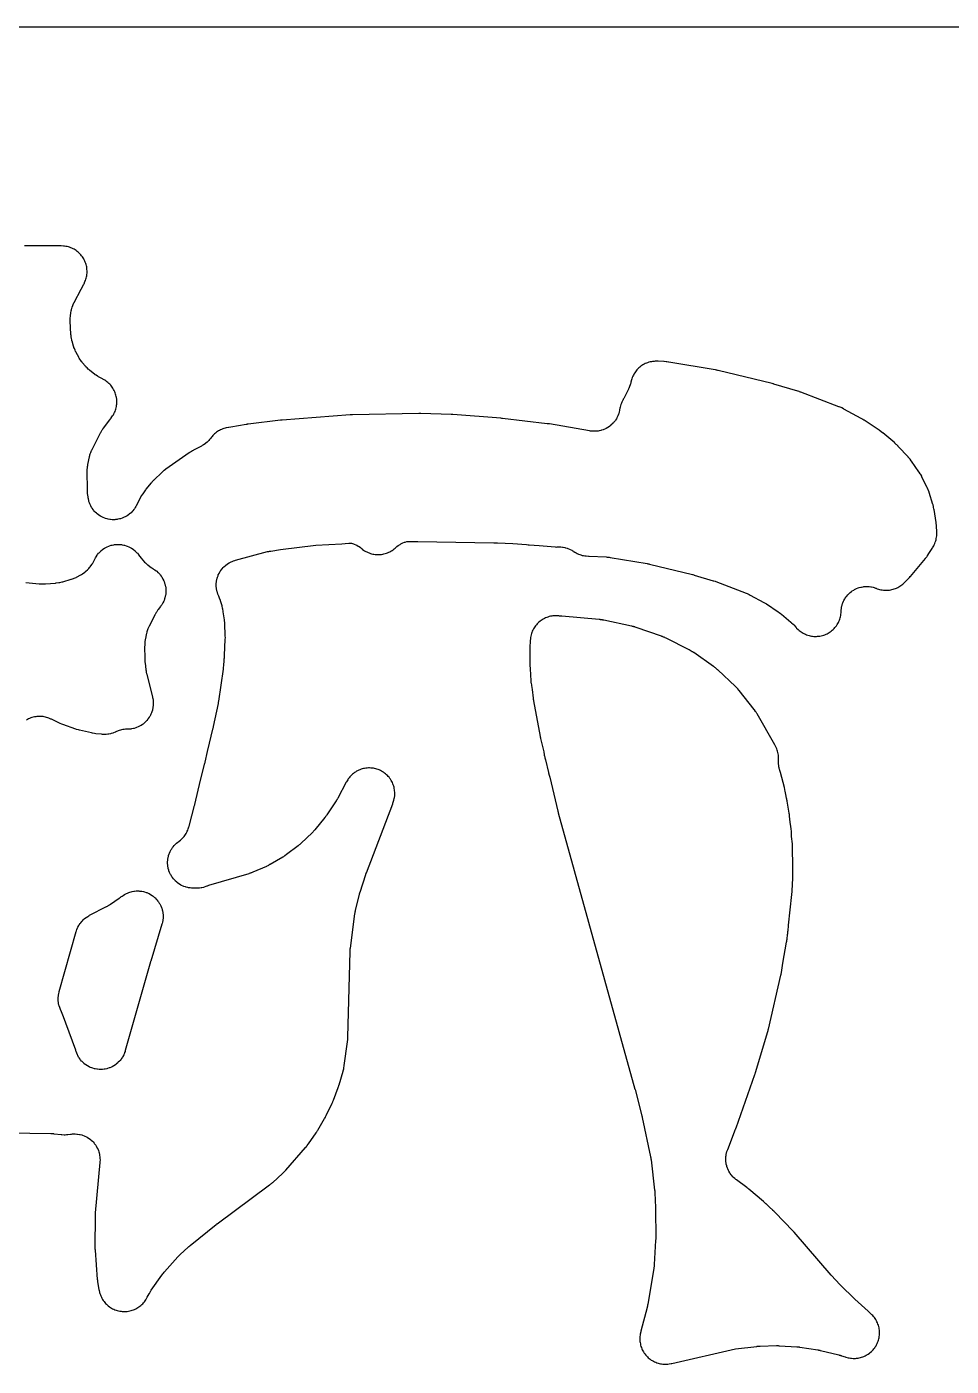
# Model space of a CAD drawing. Header units: millimetres. Extents: x 0 to 300, y 0 to 300.
# Drawn here: x 102.4 to 228.9, y 116.8 to 300.1 of the extents above; entities that cross this region are included whole.
import ezdxf

# ---------------------------------------------------------------- set-up
doc = ezdxf.new("R2010")
doc.units = ezdxf.units.MM
doc.layers.add('CUT', color=7, linetype='CONTINUOUS')

msp = doc.modelspace()

# ---------------------------------------------------------------- linework, layer by layer
at = {"layer": 'CUT'}
for points in [[(1.4893, 300.15), (298.5107, 300.15), (298.7066, 300.1404), (298.8618, 300.1174), (299.0139, 300.0793), (299.1616, 300.0264), (299.3033, 299.9594), (299.4378, 299.8787), (299.5638, 299.7853), (299.68, 299.68), (299.7853, 299.5638), (299.8787, 299.4378), (299.9594, 299.3033), (300.0264, 299.1616), (300.0793, 299.0139), (300.1174, 298.8618), (300.1404, 298.7066), (300.15, 298.5107), (300.15, 1.4893)], [(99.9129, 148.7285), (105.6873, 148.6403), (105.7246, 148.6394), (105.787, 148.6375), (105.8421, 148.6351), (105.8711, 148.6336), (105.894, 148.6322), (105.9293, 148.63), (105.9665, 148.6274), (106.0287, 148.6224), (106.0837, 148.6175), (106.1125, 148.6145), (106.1354, 148.6121), (107.091, 148.5051), (107.17, 148.4983), (107.4838, 148.4788), (107.6424, 148.4769), (107.83, 148.4839), (107.988, 148.4977), (108.3638, 148.5493), (108.477, 148.5621), (108.6475, 148.5773), (108.8854, 148.5867), (108.9923, 148.5856), (109.2278, 148.5715), (109.3351, 148.5598), (109.5681, 148.5228), (109.6737, 148.5006), (109.9019, 148.4408), (110.0048, 148.4083), (110.2261, 148.3264), (110.3254, 148.284), (110.5375, 148.1808), (110.6321, 148.1288), (110.8331, 148.0053), (110.9221, 147.9443), (111.11, 147.8016), (111.1926, 147.7321), (111.3656, 147.5716), (111.441, 147.4944), (111.5973, 147.3177), (111.6648, 147.2335), (111.803, 147.0423), (111.8619, 146.9518), (111.9807, 146.748), (112.0304, 146.6522), (112.1286, 146.4377), (112.1686, 146.3374), (112.2453, 146.1143), (112.2753, 146.0106), (112.3297, 145.7811), (112.35, 145.6715), (112.383, 145.42), (112.3941, 145.2766), (112.3998, 145.0052), (112.393, 144.8132), (112.3843, 144.6777), (111.7459, 137.7738), (111.7431, 137.739), (111.731, 137.5681), (111.7276, 137.4983), (111.7231, 137.3271), (111.7225, 137.2922), (111.7021, 133.1241), (111.7023, 133.0914), (111.7048, 132.9312), (111.7072, 132.8659), (111.7162, 132.706), (111.7183, 132.6734), (112.0271, 128.6601), (112.0308, 128.6185), (112.0518, 128.4148), (112.0626, 128.332), (112.0942, 128.1297), (112.1012, 128.0885), (112.2537, 127.2559), (112.2699, 127.1785), (112.3414, 126.8738), (112.3851, 126.7219), (112.4455, 126.5451), (112.5039, 126.3983), (112.5815, 126.2283), (112.6541, 126.088), (112.7481, 125.9264), (112.8341, 125.794), (112.9436, 125.6424), (113.0423, 125.5191), (113.1661, 125.3791), (113.2765, 125.2661), (113.4136, 125.139), (113.5345, 125.0375), (113.6834, 124.9245), (113.8138, 124.8354), (113.9732, 124.7376), (114.1117, 124.6618), (114.2799, 124.5803), (114.4252, 124.5184), (114.6007, 124.4539), (114.7514, 124.4067), (114.9323, 124.3597), (115.087, 124.3276), (115.2716, 124.2987), (115.4287, 124.282), (115.6153, 124.2715), (115.7733, 124.2704), (115.96, 124.2783), (116.1173, 124.2927), (116.3024, 124.319), (116.4575, 124.3489), (116.639, 124.3933), (116.7904, 124.4383), (116.9667, 124.5004), (117.1129, 124.5601), (117.2823, 124.6393), (117.4219, 124.7131), (117.5826, 124.8086), (117.7142, 124.8958), (117.8648, 125.0067), (117.9872, 125.1065), (118.126, 125.2316), (118.238, 125.343), (118.3638, 125.4813), (118.4642, 125.6032), (118.5758, 125.7531), (118.6638, 125.8843), (118.825, 126.1526), (118.8639, 126.2212), (119.118, 126.6956), (119.1515, 126.7561), (119.2174, 126.8711), (119.2527, 126.9306), (119.2629, 126.9472), (119.2998, 127.0056), (119.3723, 127.1166), (119.4109, 127.174), (120.8459, 129.2404), (120.8885, 129.2997), (120.9717, 129.4122), (121.016, 129.4702), (121.0287, 129.4863), (121.0748, 129.5429), (121.1648, 129.65), (121.2125, 129.7052), (123.033, 131.7449), (123.0592, 131.7738), (123.1036, 131.8219), (123.1433, 131.8639), (123.1644, 131.8858), (123.1813, 131.903), (123.2073, 131.9294), (123.235, 131.957), (123.2817, 132.0028), (123.3235, 132.0427), (123.3457, 132.0635), (123.3634, 132.0799), (124.4768, 133.0993), (124.5038, 133.1236), (124.556, 133.17), (124.5834, 133.1939), (124.5908, 133.2003), (124.6233, 133.2278), (124.6859, 133.2798), (124.7189, 133.3067), (128.2813, 136.1617), (128.2938, 136.1716), (128.3178, 136.1905), (128.3276, 136.1983), (128.3583, 136.222), (128.3998, 136.2536), (128.4221, 136.2704), (135.6109, 141.6121), (135.6421, 141.6359), (135.7936, 141.7544), (135.8543, 141.8043), (136.0002, 141.9303), (136.0296, 141.9564), (137.374, 143.1772), (137.4073, 143.2083), (137.5682, 143.363), (137.632, 143.4279), (137.7839, 143.5915), (137.8143, 143.6253), (140.5155, 146.7066), (140.5454, 146.7417), (140.6896, 146.916), (140.7463, 146.9888), (140.8801, 147.1711), (140.9069, 147.2087), (141.9601, 148.7338), (141.9757, 148.7567), (142.064, 148.8894), (142.097, 148.9411), (142.1648, 149.0519), (142.1799, 149.0772), (143.1367, 150.7088), (143.1535, 150.7382), (143.2337, 150.8819), (143.2652, 150.9413), (143.3395, 151.0884), (143.3543, 151.1186), (144.1457, 152.773), (144.1606, 152.805), (144.2318, 152.9628), (144.2595, 153.0278), (144.3237, 153.1886), (144.3364, 153.2216), (144.9746, 154.9278), (144.9837, 154.9528), (145.035, 155.0973), (145.0537, 155.1533), (145.0912, 155.2725), (145.0994, 155.2996), (145.6501, 157.1675), (145.6658, 157.2245), (145.737, 157.5038), (145.7619, 157.6189), (145.8124, 157.9029), (145.8217, 157.9611), (146.274, 161.1859), (146.2797, 161.2314), (146.3045, 161.4546), (146.312, 161.5459), (146.324, 161.7702), (146.3258, 161.816), (146.6166, 173.5422), (146.618, 173.5833), (146.6208, 173.6522), (146.6242, 173.7129), (146.6263, 173.7449), (146.6281, 173.7701), (146.6312, 173.809), (146.6347, 173.8499), (146.6413, 173.9185), (146.6478, 173.979), (146.6516, 174.0108), (146.6548, 174.036), (147.2718, 178.7237), (147.2776, 178.765), (147.2879, 178.834), (147.2978, 178.8949), (147.3034, 178.9269), (147.308, 178.9522), (147.3153, 178.991), (147.3233, 179.0319), (147.3373, 179.1003), (147.3504, 179.1606), (147.3578, 179.1922), (147.3637, 179.2172), (147.8809, 181.3455), (147.8908, 181.3846), (147.9103, 181.4594), (147.9208, 181.4984), (147.9238, 181.5092), (147.9369, 181.5543), (147.9628, 181.6406), (147.9767, 181.6855), (148.7529, 184.0985), (148.7624, 184.1274), (148.7809, 184.1828), (148.7908, 184.2116), (148.7933, 184.2187), (148.8052, 184.2519), (148.8285, 184.3155), (148.8409, 184.3486), (152.4518, 193.77), (152.4783, 193.8444), (152.5758, 194.1421), (152.6175, 194.2946), (152.6641, 194.5048), (152.6904, 194.6594), (152.7153, 194.8668), (152.7264, 195.022), (152.7305, 195.206), (152.7265, 195.3615), (152.7127, 195.5452), (152.6936, 195.6995), (152.662, 195.881), (152.628, 196.0327), (152.579, 196.2102), (152.5304, 196.358), (152.4644, 196.5299), (152.4016, 196.6722), (152.3192, 196.8369), (152.243, 196.9725), (152.145, 197.1284), (152.0559, 197.2559), (151.9432, 197.4016), (151.8422, 197.5198), (151.7159, 197.6539), (151.6039, 197.7618), (151.4652, 197.8829), (151.3432, 197.9794), (151.1934, 198.0865), (151.0626, 198.1707), (150.9031, 198.2627), (150.7648, 198.3338), (150.5971, 198.41), (150.4525, 198.4673), (150.2782, 198.5268), (150.1287, 198.5698), (149.9495, 198.6121), (149.7966, 198.6404), (149.6141, 198.665), (149.4591, 198.6783), (149.2751, 198.6852), (149.1195, 198.6834), (148.9357, 198.6723), (148.7811, 198.6554), (148.5992, 198.6265), (148.447, 198.5947), (148.2688, 198.5483), (148.1203, 198.5019), (147.9475, 198.4384), (147.8042, 198.3777), (147.6384, 198.2978), (147.5017, 198.2235), (147.3444, 198.1278), (147.2156, 198.0406), (147.0683, 197.9301), (146.9485, 197.8308), (146.8127, 197.7065), (146.7032, 197.596), (146.58, 197.4591), (146.4817, 197.3385), (146.3725, 197.1903), (146.2864, 197.0608), (146.1284, 196.7961), (146.0902, 196.7283), (144.9381, 194.5653), (144.9203, 194.5325), (144.89, 194.4776), (144.8626, 194.4295), (144.8482, 194.4047), (144.8365, 194.385), (144.8184, 194.3546), (144.7991, 194.3227), (144.7663, 194.2696), (144.7368, 194.223), (144.721, 194.1987), (144.7084, 194.1795), (143.4484, 192.2798), (143.4256, 192.2461), (143.3869, 192.1899), (143.3522, 192.1407), (143.3336, 192.1151), (143.3187, 192.0948), (143.2957, 192.0638), (143.2712, 192.0314), (143.2297, 191.9773), (143.1924, 191.93), (143.1724, 191.9053), (143.1565, 191.8859), (141.7834, 190.2244), (141.7394, 190.1726), (141.6536, 190.0746), (141.6081, 190.0241), (141.5951, 190.0101), (141.5482, 189.9609), (141.457, 189.8679), (141.4088, 189.82), (139.9411, 188.4058), (139.8898, 188.3579), (139.7903, 188.2674), (139.7377, 188.221), (139.7227, 188.2081), (139.6687, 188.1632), (139.564, 188.0788), (139.5088, 188.0355), (137.9052, 186.8168), (137.8475, 186.7743), (137.7356, 186.6944), (137.6766, 186.6536), (137.6599, 186.6424), (137.5997, 186.6034), (137.4832, 186.5304), (137.4219, 186.4932), (135.7005, 185.4839), (135.6368, 185.4478), (135.5135, 185.3805), (135.4487, 185.3464), (135.4304, 185.3371), (135.3645, 185.305), (135.2374, 185.2453), (135.1706, 185.2152), (133.2942, 184.4038), (133.227, 184.3759), (133.0975, 184.3245), (133.0294, 184.2987), (133.0102, 184.2917), (132.9415, 184.268), (132.809, 184.2245), (132.7396, 184.2028), (127.2289, 182.5768), (127.0472, 182.511), (127.0293, 182.5033), (126.8805, 182.4432), (126.6618, 182.367), (126.5603, 182.337), (126.3353, 182.2822), (126.2313, 182.2621), (126.0021, 182.2293), (125.8967, 182.2193), (125.6654, 182.2087), (125.5113, 182.2091), (125.4036, 182.2118), (125.278, 182.2177), (125.2728, 182.2183), (125.0237, 182.2306), (124.9091, 182.2392), (124.746, 182.2554), (124.5169, 182.2894), (124.413, 182.31), (124.1882, 182.3659), (124.0868, 182.3964), (123.8685, 182.4737), (123.7704, 182.5138), (123.5606, 182.6118), (123.4669, 182.6613), (123.2674, 182.779), (123.1789, 182.8373), (122.9918, 182.9737), (122.9093, 183.0402), (122.7362, 183.194), (122.6605, 183.2682), (122.503, 183.438), (122.4348, 183.5191), (122.2945, 183.7033), (122.2344, 183.7905), (122.1125, 183.9874), (122.0611, 184.0801), (121.9587, 184.2878), (121.9165, 184.385), (121.8346, 184.6016), (121.8019, 184.7024), (121.7413, 184.9259), (121.7185, 185.0294), (121.6798, 185.2577), (121.6671, 185.3629), (121.6505, 185.5939), (121.648, 185.6998), (121.6537, 185.9314), (121.6614, 186.037), (121.6895, 186.2669), (121.7074, 186.3713), (121.7574, 186.5975), (121.7853, 186.6997), (121.8569, 186.9199), (121.8945, 187.019), (121.9871, 187.2313), (122.034, 187.3262), (122.1466, 187.5286), (122.2025, 187.6186), (122.3341, 187.8092), (122.3984, 187.8934), (122.5477, 188.0705), (122.6198, 188.1481), (122.7855, 188.3099), (122.8648, 188.3802), (123.0453, 188.5252), (123.1851, 188.6269), (123.2478, 188.6749), (123.4255, 188.8181), (123.5422, 188.9218), (123.6742, 189.0512), (123.7802, 189.1659), (123.8989, 189.3075), (123.9932, 189.4319), (124.0975, 189.5845), (124.1792, 189.7175), (124.2682, 189.8794), (124.3366, 190.0198), (124.4093, 190.1897), (124.4637, 190.336), (124.5572, 190.6309), (124.579, 190.7059), (125.3273, 193.5388), (125.3313, 193.5544), (125.3548, 193.6472), (125.3592, 193.665), (126.1645, 197.0031), (126.7531, 199.3325), (126.7556, 199.3425), (126.7664, 199.3861), (126.7708, 199.4047), (126.7863, 199.471), (126.7896, 199.4857), (127.1136, 200.9373), (127.8964, 204.1821), (127.8993, 204.1943), (127.9117, 204.2477), (127.9169, 204.2705), (127.9345, 204.3515), (127.9383, 204.3695), (128.5878, 207.5295), (128.5919, 207.5503), (128.6148, 207.6698), (128.6229, 207.7159), (128.6388, 207.8137), (128.6422, 207.836), (129.2833, 212.1935), (129.2881, 212.2289), (129.3097, 212.4026), (129.3169, 212.4736), (129.3307, 212.6482), (129.3332, 212.6838), (129.3752, 213.4228), (129.405, 213.6492), (129.4091, 213.6837), (129.4277, 213.8533), (129.4338, 213.9225), (129.445, 214.0927), (129.4469, 214.1274), (129.5421, 216.2919), (129.5432, 216.3264), (129.547, 216.4954), (129.547, 216.5643), (129.5435, 216.7333), (129.5425, 216.7678), (129.5419, 216.7814), (129.5408, 216.8165), (129.4723, 218.4285), (129.4702, 218.468), (129.4571, 218.6616), (129.4499, 218.7404), (129.4273, 218.9331), (129.4222, 218.9724), (129.268, 220.0556), (129.2613, 220.0965), (129.2606, 220.1012), (129.2515, 220.1575), (129.2021, 220.4325), (129.178, 220.5439), (129.1092, 220.8146), (129.0942, 220.8696), (128.8964, 221.5456), (128.8722, 221.6213), (128.7689, 221.9189), (128.7093, 222.0664), (128.645, 222.2051), (128.5988, 222.3116), (128.5371, 222.4639), (128.4603, 222.6831), (128.4301, 222.7849), (128.3749, 223.0104), (128.3547, 223.1147), (128.3215, 223.3444), (128.3115, 223.4502), (128.3007, 223.6821), (128.3009, 223.7883), (128.3126, 224.0202), (128.323, 224.1259), (128.3571, 224.3555), (128.3777, 224.4597), (128.4338, 224.685), (128.4644, 224.7867), (128.5419, 225.0055), (128.5822, 225.1038), (128.6806, 225.3141), (128.7302, 225.408), (128.8484, 225.6078), (128.9069, 225.6965), (129.0439, 225.884), (129.1106, 225.9666), (129.2651, 226.1399), (129.3395, 226.2157), (129.51, 226.3733), (129.5913, 226.4415), (129.7763, 226.5819), (129.8639, 226.6419), (130.0615, 226.7638), (130.1545, 226.8151), (130.363, 226.9173), (130.4605, 226.9594), (130.6778, 227.0409), (130.8343, 227.0911), (130.9457, 227.1239), (135.3224, 228.2983), (135.4622, 228.3286), (135.4978, 228.336), (135.566, 228.3497), (135.6017, 228.3566), (135.6113, 228.3584), (135.6531, 228.3657), (135.7333, 228.3791), (135.7752, 228.3857), (137.0983, 228.5825), (141.9214, 229.1964), (145.4824, 229.3879), (145.9299, 229.4119), (146.464, 229.4407), (146.7482, 229.4559), (146.8306, 229.4359), (147.0719, 229.3637), (147.1804, 229.3249), (147.4128, 229.2278), (147.5167, 229.1779), (147.7376, 229.0569), (147.8357, 228.9964), (148.0427, 228.8529), (148.1083, 228.8022), (148.1255, 228.7869), (148.1257, 228.7872), (148.2082, 228.7134), (148.218, 228.7055), (148.2801, 228.6577), (148.4727, 228.5169), (148.6044, 228.4303), (148.765, 228.3355), (148.9045, 228.2623), (149.0737, 228.1838), (149.2197, 228.1246), (149.3958, 228.0632), (149.5469, 228.0186), (149.7282, 227.9748), (149.883, 227.9454), (150.0677, 227.9196), (150.2246, 227.9055), (150.4109, 227.898), (150.5685, 227.8994), (150.7547, 227.9103), (150.9113, 227.9272), (151.0955, 227.9563), (151.2497, 227.9885), (151.4302, 228.0356), (151.5805, 228.0829), (151.7554, 228.1475), (151.9004, 228.2093), (152.0681, 228.2908), (152.2063, 228.3666), (152.3652, 228.4642), (152.4952, 228.5532), (152.6437, 228.6659), (152.7644, 228.7673), (152.8102, 228.8098), (152.8936, 228.8836), (153.0139, 228.9853), (153.1905, 229.1209), (153.2741, 229.1791), (153.4624, 229.2978), (153.551, 229.3481), (153.7496, 229.4488), (153.8425, 229.4906), (154.0495, 229.5725), (154.1459, 229.6055), (154.3596, 229.6678), (154.4299, 229.6848), (155.7362, 229.7009), (155.7495, 229.7011), (155.775, 229.7012), (155.7855, 229.7013), (155.8171, 229.7012), (155.8605, 229.7008), (155.8836, 229.7005), (166.2917, 229.5126), (166.7981, 229.4956), (168.8892, 229.3928), (170.7396, 229.2637), (170.9845, 229.2466), (171.123, 229.2369), (172.5098, 229.1401), (173.5699, 229.0552), (174.6702, 228.9396), (174.8126, 228.931), (174.9553, 228.9352), (174.9711, 228.9363), (175.105, 228.9425), (175.3362, 228.942), (175.4419, 228.9367), (175.672, 228.9139), (175.7767, 228.8985), (176.0036, 228.8537), (176.1063, 228.8282), (176.3278, 228.7618), (176.4276, 228.7265), (176.6417, 228.6391), (176.7376, 228.5944), (176.9423, 228.4867), (177.0619, 228.4162), (177.169, 228.3493), (177.2527, 228.2938), (177.2907, 228.2694), (177.3345, 228.2422), (177.3876, 228.2073), (177.5314, 228.1233), (177.7065, 228.0329), (177.8583, 227.9644), (178.0418, 227.8927), (178.1998, 227.8403), (178.3898, 227.788), (178.5524, 227.7523), (178.7468, 227.7201), (178.9122, 227.7015), (179.259, 227.6807), (179.2724, 227.6796), (179.323, 227.6765), (181.6334, 227.5704), (181.7785, 227.5593), (182.0554, 227.5297), (182.1995, 227.5098), (187.26, 226.6558), (187.3433, 226.6403), (187.5022, 226.6077), (187.5849, 226.5892), (193.4686, 225.1633), (193.5292, 225.1478), (193.6449, 225.1165), (193.705, 225.0994), (196.308, 224.323), (196.3933, 224.2958), (196.5558, 224.2407), (196.6401, 224.2103), (200.7974, 222.624), (200.9462, 222.5614), (201.2269, 222.432), (201.3712, 222.3596), (203.2188, 221.3524), (203.3116, 221.2991), (203.4871, 221.1931), (203.5775, 221.1357), (205.2111, 220.0459), (205.3191, 219.9695), (205.5217, 219.8176), (205.6253, 219.7353), (206.9066, 218.6594), (207.017, 218.5608), (207.2225, 218.3654), (207.3266, 218.2601), (207.6641, 217.8969), (207.7185, 217.8412), (207.9391, 217.6259), (208.0555, 217.5228), (208.1991, 217.4076), (208.325, 217.3163), (208.4791, 217.2156), (208.6133, 217.137), (208.7764, 217.0517), (208.9176, 216.9865), (209.0882, 216.9174), (209.2351, 216.8662), (209.4116, 216.8141), (209.5627, 216.7773), (209.7435, 216.7426), (209.8975, 216.7207), (210.0808, 216.7037), (210.2361, 216.6968), (210.4202, 216.6977), (210.5755, 216.7059), (210.7586, 216.7246), (210.9124, 216.748), (211.0929, 216.7844), (211.2436, 216.8225), (211.4197, 216.8762), (211.566, 216.9288), (211.7361, 216.9994), (211.8766, 217.0659), (212.039, 217.1527), (212.1724, 217.2326), (212.3256, 217.3347), (212.4506, 217.4271), (212.5932, 217.5436), (212.7086, 217.6478), (212.8392, 217.7776), (212.944, 217.8924), (213.0614, 218.0343), (213.1545, 218.1588), (213.2575, 218.3114), (213.3382, 218.4443), (213.4259, 218.6062), (213.4933, 218.7463), (213.5649, 218.9159), (213.6183, 219.062), (213.6731, 219.2377), (213.7121, 219.3883), (213.7495, 219.5685), (213.7738, 219.7221), (213.7935, 219.9051), (213.8, 219.9826), (213.8019, 220.0141), (213.8037, 220.0521), (213.8064, 220.129), (213.8165, 220.2971), (213.8426, 220.5337), (213.8598, 220.6411), (213.9092, 220.8739), (213.937, 220.9791), (214.0091, 221.2059), (214.0473, 221.3078), (214.1415, 221.5263), (214.1895, 221.624), (214.305, 221.832), (214.3624, 221.9245), (214.4979, 222.1201), (214.5642, 222.2064), (214.7184, 222.3876), (214.793, 222.4669), (214.9643, 222.632), (215.0464, 222.7035), (215.2333, 222.8508), (215.322, 222.9138), (215.5225, 223.0419), (215.6171, 223.0958), (215.8293, 223.2034), (215.9287, 223.2477), (216.1506, 223.3337), (216.2539, 223.368), (216.4832, 223.4316), (216.5894, 223.4555), (216.8238, 223.4961), (216.9318, 223.5093), (217.1692, 223.5265), (217.278, 223.5289), (217.5158, 223.5225), (217.6244, 223.5142), (217.8604, 223.4842), (217.9676, 223.4652), (218.1995, 223.412), (218.3043, 223.3825), (218.5298, 223.3066), (218.5821, 223.286), (218.653, 223.2601), (218.6545, 223.2596), (218.7557, 223.2252), (218.7558, 223.2252), (218.9293, 223.1664), (219.0781, 223.1238), (219.2564, 223.082), (219.4086, 223.054), (219.5902, 223.0296), (219.7444, 223.0164), (219.9275, 223.0097), (220.0822, 223.0115), (220.2651, 223.0225), (220.4189, 223.0392), (220.5999, 223.0678), (220.7514, 223.0994), (220.9287, 223.1453), (221.0765, 223.1913), (221.2485, 223.2542), (221.3912, 223.3143), (221.5564, 223.3935), (221.6925, 223.467), (221.8493, 223.5618), (221.9777, 223.6482), (222.1246, 223.7577), (222.244, 223.856), (222.471, 224.0622), (222.527, 224.1156), (222.9523, 224.5411), (222.9778, 224.5672), (223.1013, 224.6966), (223.1505, 224.7504), (223.2679, 224.8853), (223.2916, 224.913), (225.337, 227.3715), (225.3671, 227.4089), (225.5121, 227.5941), (225.5689, 227.6714), (225.7025, 227.865), (225.7291, 227.9049), (226.2646, 228.7331), (226.308, 228.8042), (226.4725, 229.0901), (226.5478, 229.2386), (226.6278, 229.4185), (226.6873, 229.574), (226.7481, 229.7613), (226.7911, 229.922), (226.8321, 230.1147), (226.8583, 230.279), (226.879, 230.4749), (226.8879, 230.641), (226.8885, 230.9708), (226.8864, 231.054), (226.8518, 231.7397), (226.8492, 231.7806), (226.834, 231.9809), (226.8257, 232.0624), (226.8002, 232.2617), (226.7944, 232.3023), (226.5212, 234.0757), (226.5111, 234.1341), (226.4667, 234.365), (226.44, 234.4805), (226.3787, 234.7074), (226.3621, 234.7643), (225.8629, 236.372), (225.8439, 236.4293), (225.7645, 236.6547), (225.7202, 236.7669), (225.624, 236.9857), (225.5987, 237.0404), (224.8608, 238.5608), (224.8307, 238.6197), (224.7067, 238.8506), (224.6393, 238.9643), (224.4966, 239.1841), (224.4595, 239.2388), (223.4205, 240.7032), (223.3894, 240.7456), (223.2336, 240.9505), (223.1674, 241.032), (222.9985, 241.2262), (222.9634, 241.2653), (221.6297, 242.7016), (221.5955, 242.7373), (221.4249, 242.9099), (221.3532, 242.9782), (221.1724, 243.1399), (221.135, 243.1723), (219.5023, 244.5437), (219.4683, 244.5715), (219.2996, 244.7055), (219.2293, 244.7583), (219.0535, 244.8828), (219.0173, 244.9077), (216.9575, 246.2832), (216.9275, 246.3028), (216.7793, 246.397), (216.718, 246.4341), (216.5658, 246.5216), (216.5345, 246.5391), (214.182, 247.822), (214.1343, 247.847), (213.8983, 247.9656), (213.8004, 248.0107), (213.557, 248.1131), (213.507, 248.1331), (208.2879, 250.1248), (208.2618, 250.1345), (208.111, 250.1891), (208.0526, 250.2089), (207.9281, 250.2486), (207.8997, 250.2574), (204.5927, 251.2441), (204.5806, 251.2477), (204.5426, 251.2587), (204.5022, 251.2699), (204.3781, 251.3023), (204.35, 251.3094), (196.9716, 253.098), (196.9459, 253.104), (196.7981, 253.1372), (196.741, 253.149), (196.6197, 253.1717), (196.592, 253.1766), (190.2226, 254.2522), (190.1746, 254.2596), (189.9393, 254.292), (189.8429, 254.3023), (189.6059, 254.3205), (189.5575, 254.3234), (188.7697, 254.3597), (188.6885, 254.3614), (188.3669, 254.3599), (188.2048, 254.3509), (188.0139, 254.3306), (187.8536, 254.3052), (187.6657, 254.2656), (187.5088, 254.2241), (187.3259, 254.1657), (187.174, 254.1086), (186.9979, 254.0319), (186.8526, 253.9597), (186.6852, 253.8656), (186.5479, 253.779), (186.3909, 253.6685), (186.2631, 253.5684), (186.1181, 253.4425), (186.0011, 253.3301), (185.8696, 253.1901), (185.7646, 253.0664), (185.648, 252.9139), (185.5561, 252.7801), (185.4555, 252.6166), (185.3776, 252.4742), (185.294, 252.3013), (185.231, 252.1518), (185.1654, 251.9713), (185.1178, 251.8162), (185.0326, 251.4784), (185.023, 251.4382), (185.0101, 251.3806), (184.9772, 251.2568), (184.9358, 251.1162), (184.8654, 250.9117), (184.813, 250.7792), (184.7564, 250.6477), (184.7455, 250.6243), (184.7231, 250.5777), (184.7111, 250.5533), (184.7015, 250.534), (184.0548, 249.2507), (184.0358, 249.2139), (184.0033, 249.152), (183.9698, 249.0902), (183.97, 249.0901), (183.9478, 249.0485), (183.7982, 248.7541), (183.7329, 248.6077), (183.6643, 248.4309), (183.6139, 248.2787), (183.5634, 248.0959), (183.5285, 247.9395), (183.5285, 247.9391), (183.4931, 247.7324), (183.4704, 247.6168), (183.4342, 247.4539), (183.3718, 247.2266), (183.3382, 247.1242), (183.2539, 246.9041), (183.2104, 246.8054), (183.1049, 246.5947), (183.0519, 246.5008), (182.9263, 246.3014), (182.8643, 246.2131), (182.7197, 246.0271), (182.6494, 245.9453), (182.4872, 245.7743), (182.4093, 245.6998), (182.2311, 245.5456), (182.1462, 245.4791), (181.9537, 245.3431), (181.8627, 245.2852), (181.6579, 245.1688), (181.5616, 245.1201), (181.3463, 245.0243), (181.2458, 244.9854), (181.0221, 244.9111), (180.9182, 244.8822), (180.6883, 244.8303), (180.5821, 244.8117), (180.3482, 244.7826), (180.2407, 244.7745), (180.0051, 244.7685), (179.8973, 244.771), (179.6623, 244.7881), (179.4967, 244.8084), (179.38, 244.8256), (173.8915, 245.7726), (173.8716, 245.7759), (173.7568, 245.7942), (173.7125, 245.8007), (173.6187, 245.813), (173.5972, 245.8156), (167.4802, 246.5332), (167.465, 246.5349), (167.3992, 246.542), (167.371, 246.5448), (167.3678, 246.5451), (167.3582, 246.546), (167.2581, 246.555), (167.2358, 246.5569), (160.6864, 247.0524), (160.6703, 247.0535), (160.6006, 247.0581), (160.5707, 247.0598), (160.5478, 247.0608), (160.4648, 247.0647), (160.4412, 247.0656), (156.306, 247.1983), (156.2875, 247.1988), (156.1814, 247.2009), (156.1779, 247.201), (156.1715, 247.2011), (156.1306, 247.2014), (156.0442, 247.201), (156.0245, 247.2008), (146.943, 247.0427), (146.9204, 247.0422), (146.7902, 247.0381), (146.7401, 247.0357), (146.6342, 247.029), (146.6101, 247.0273), (137.3302, 246.3017), (137.3149, 246.3004), (137.2487, 246.2946), (137.2205, 246.2919), (137.1202, 246.2813), (137.098, 246.2788), (132.6807, 245.749), (132.6604, 245.7464), (132.5442, 245.731), (132.4996, 245.7244), (132.4053, 245.7091), (132.3839, 245.7055), (130.2781, 245.3356), (130.0305, 245.3014), (129.9565, 245.2894), (129.6646, 245.2351), (129.5187, 245.2008), (129.3481, 245.1521), (129.2061, 245.1043), (129.0408, 245.04), (128.9039, 244.9791), (128.7454, 244.8996), (128.6148, 244.8262), (128.4644, 244.7321), (128.3412, 244.6469), (128.2003, 244.5392), (128.0856, 244.4427), (127.9554, 244.3223), (127.8502, 244.2156), (127.7318, 244.0835), (127.6371, 243.9674), (127.5399, 243.8362), (127.474, 243.7512), (127.378, 243.633), (127.2821, 243.5253), (127.1592, 243.395), (127.0406, 243.2837), (126.884, 243.1506), (126.8004, 243.0851), (126.7664, 243.0593), (126.5517, 242.914), (126.5499, 242.9129), (126.5465, 242.9107), (126.3887, 242.8161), (126.2739, 242.7516), (125.1844, 242.1774), (125.1637, 242.1663), (125.0452, 242.1016), (125, 242.076), (124.9077, 242.0216), (124.8647, 241.9954), (124.7734, 241.9377), (124.7314, 241.9102), (124.6396, 241.8481), (124.6189, 241.8339), (121.4247, 239.5982), (121.3762, 239.5629), (121.1841, 239.4175), (121.0931, 239.3431), (120.8998, 239.173), (120.854, 239.1311), (119.8195, 238.147), (119.8045, 238.1325), (119.7185, 238.0486), (119.6859, 238.0158), (119.6196, 237.9473), (119.589, 237.9147), (119.5242, 237.8437), (119.4945, 237.8103), (119.4299, 237.7356), (119.4156, 237.7187), (118.6801, 236.8432), (118.6266, 236.7759), (118.4196, 236.5007), (118.3256, 236.3611), (118.1366, 236.0455), (118.093, 235.968), (117.3661, 234.5859), (117.3092, 234.4838), (117.2251, 234.3413), (117.0967, 234.146), (117.0336, 234.0596), (116.8868, 233.8777), (116.8157, 233.7979), (116.6518, 233.6311), (116.5733, 233.5586), (116.394, 233.4086), (116.3087, 233.344), (116.1157, 233.2122), (116.0246, 233.1562), (115.8196, 233.0438), (115.7235, 232.997), (115.5086, 232.905), (115.4083, 232.8678), (115.1855, 232.7972), (115.0821, 232.7699), (114.8534, 232.7213), (114.7479, 232.7041), (114.5156, 232.678), (114.4089, 232.6713), (114.1751, 232.6679), (114.0683, 232.6715), (113.8353, 232.6909), (113.7293, 232.7049), (113.4993, 232.7469), (113.3952, 232.7711), (113.1704, 232.8353), (113.0691, 232.8696), (112.8516, 232.9552), (112.7542, 232.9992), (112.5461, 233.1057), (112.4533, 233.159), (112.2566, 233.2851), (112.1695, 233.3472), (111.9859, 233.4919), (111.9053, 233.5621), (111.7366, 233.7241), (111.6632, 233.8018), (111.5112, 233.9793), (111.4456, 234.0638), (111.3116, 234.2554), (111.2546, 234.3458), (111.1398, 234.5495), (111.0919, 234.6451), (110.9975, 234.8589), (110.9591, 234.9587), (110.8859, 235.1807), (110.8575, 235.2838), (110.8062, 235.5119), (110.7779, 235.6749), (110.7607, 235.7906), (110.7051, 236.2388), (110.6976, 236.3069), (110.6851, 236.4377), (110.6796, 236.506), (110.6736, 236.5969), (110.67, 236.6653), (110.6651, 236.7966), (110.6634, 236.8651), (110.6416, 239.231), (110.6416, 239.2711), (110.6421, 239.3384), (110.6433, 239.3978), (110.6436, 239.4071), (110.653, 239.5558), (110.6743, 239.7809), (110.6954, 239.9439), (110.7025, 239.9869), (110.7128, 240.0454), (110.7182, 240.0734), (110.7197, 240.0812), (110.7199, 240.0822), (110.72, 240.083), (110.7201, 240.0833), (110.7202, 240.0837), (110.7227, 240.0963), (110.726, 240.113), (110.7325, 240.1448), (110.736, 240.1615), (110.7451, 240.2041), (110.749, 240.2231), (110.9577, 241.2678), (110.965, 241.3031), (110.9779, 241.3626), (110.9883, 241.4086), (111.0215, 241.5327), (111.0636, 241.6743), (111.1351, 241.8802), (111.1883, 242.0136), (111.2458, 242.1458), (111.2568, 242.1694), (111.2795, 242.2162), (111.2917, 242.2408), (111.3015, 242.2602), (112.4735, 244.5646), (112.489, 244.5947), (112.5155, 244.6448), (112.5392, 244.6889), (112.543, 244.6957), (112.6067, 244.804), (112.7075, 244.9656), (112.7841, 245.0809), (112.8053, 245.1109), (112.8346, 245.1514), (112.8503, 245.1726), (112.8628, 245.1893), (113.7217, 246.331), (113.7411, 246.3564), (113.7712, 246.3953), (113.7789, 246.4054), (113.8549, 246.5053), (113.8543, 246.5058), (113.8718, 246.5274), (113.8766, 246.534), (114.0348, 246.739), (114.1258, 246.87), (114.2257, 247.0302), (114.3032, 247.1696), (114.3866, 247.339), (114.4499, 247.4854), (114.516, 247.6622), (114.5644, 247.8142), (114.6126, 247.9967), (114.6456, 248.1528), (114.6754, 248.3392), (114.6927, 248.4977), (114.7038, 248.6862), (114.7052, 248.8457), (114.6974, 249.0343), (114.683, 249.1931), (114.6565, 249.38), (114.6263, 249.5367), (114.5813, 249.72), (114.5357, 249.8728), (114.4727, 250.0508), (114.412, 250.1983), (114.3316, 250.3691), (114.2566, 250.5099), (114.1596, 250.6718), (114.0709, 250.8044), (113.9583, 250.9559), (113.8568, 251.079), (113.7297, 251.2185), (113.6165, 251.3309), (113.4761, 251.457), (113.3523, 251.5576), (113.2, 251.6692), (113.0668, 251.7569), (112.7945, 251.9173), (112.7248, 251.9561), (112.295, 252.1813), (112.2634, 252.1982), (112.2108, 252.2267), (112.1647, 252.2525), (112.1575, 252.2566), (112.0443, 252.3256), (111.8755, 252.4349), (111.7552, 252.5181), (111.724, 252.5411), (111.6818, 252.573), (111.6598, 252.59), (111.6424, 252.6035), (111.0227, 253.0915), (110.9924, 253.1158), (110.9418, 253.1569), (110.8977, 253.1937), (110.8909, 253.1995), (110.7841, 253.2965), (110.6266, 253.4484), (110.5157, 253.5626), (110.4874, 253.5938), (110.4493, 253.6368), (110.4295, 253.6597), (110.4139, 253.6779), (109.9725, 254.1984), (109.9474, 254.2285), (109.9056, 254.2794), (109.8693, 254.3248), (109.8638, 254.3319), (109.7776, 254.4495), (109.6524, 254.6317), (109.5659, 254.7672), (109.5442, 254.8039), (109.5151, 254.8542), (109.5002, 254.8809), (109.4885, 254.9021), (109.1333, 255.5511), (109.1131, 255.5889), (109.0796, 255.6527), (109.0509, 255.7093), (109.0466, 255.7182), (108.9811, 255.8635), (108.8893, 256.087), (108.8284, 256.252), (108.814, 256.2962), (108.795, 256.3568), (108.7854, 256.3888), (108.778, 256.4142), (108.5778, 257.1127), (108.56, 257.1782), (108.5348, 257.2766), (108.4927, 257.476), (108.4544, 257.7044), (108.4293, 257.9066), (108.4211, 258.0078), (108.4166, 258.0756), (108.3219, 259.8718), (108.3192, 259.9451), (108.3168, 260.0548), (108.322, 260.2748), (108.3394, 260.5243), (108.3648, 260.7429), (108.3824, 260.8511), (108.3953, 260.9233), (108.4729, 261.3224), (108.4804, 261.3594), (108.4934, 261.4213), (108.5047, 261.4718), (108.5403, 261.6057), (108.5855, 261.7575), (108.663, 261.9779), (108.7211, 262.1205), (108.784, 262.2617), (108.7962, 262.2868), (108.8211, 262.3367), (108.8345, 262.3629), (108.8453, 262.3836), (109.8211, 264.2388), (110.1743, 264.9103), (110.209, 264.9804), (110.3398, 265.2617), (110.3988, 265.4067), (110.4601, 265.5815), (110.5047, 265.7316), (110.5486, 265.9115), (110.5783, 266.0652), (110.6044, 266.2486), (110.6189, 266.4045), (110.6271, 266.5895), (110.6263, 266.746), (110.6163, 266.931), (110.6002, 267.0867), (110.5721, 267.2698), (110.5409, 267.4232), (110.4951, 267.6027), (110.4491, 267.7523), (110.386, 267.9265), (110.3255, 268.0708), (110.2457, 268.238), (110.1714, 268.3758), (110.0757, 268.5344), (109.9883, 268.6642), (109.8775, 268.8127), (109.7779, 268.9334), (109.6531, 269.0703), (109.5421, 269.1807), (109.4046, 269.3048), (109.2833, 269.4038), (109.1343, 269.5139), (109.004, 269.6006), (108.8449, 269.6955), (108.7068, 269.7691), (108.5392, 269.848), (108.3945, 269.9077), (108.22, 269.97), (108.0702, 270.0152), (107.8905, 270.0601), (107.737, 270.0905), (107.5537, 270.1176), (107.3979, 270.1329), (107.0882, 270.1481), (107.0099, 270.15), (102.0704, 270.15)], [(102.2528, 224.0935), (104.0908, 223.9085), (104.16, 223.9031), (104.435, 223.8874), (104.5739, 223.8855), (104.8492, 223.8938), (104.9185, 223.8974), (106.3246, 224.0007), (106.4094, 224.0092), (106.7445, 224.0519), (106.9122, 224.0824), (107.2407, 224.1604), (107.3231, 224.1823), (108.4379, 224.5108), (108.5009, 224.5308), (108.7493, 224.6153), (108.8727, 224.663), (109.1133, 224.7677), (109.1734, 224.7954), (109.4374, 224.9236), (109.5218, 224.9677), (109.8507, 225.1523), (110.0109, 225.2553), (110.3155, 225.4776), (110.3907, 225.536), (110.4178, 225.5584), (110.4699, 225.6033), (110.6727, 225.7859), (110.7709, 225.8823), (110.8822, 226.0013), (110.9717, 226.1058), (111.0724, 226.234), (111.1526, 226.3458), (111.302, 226.574), (111.3384, 226.6323), (111.4011, 226.7377), (111.4474, 226.821), (111.7202, 227.3489), (111.7776, 227.4534), (111.8624, 227.5993), (111.9924, 227.7992), (112.0563, 227.8875), (112.2054, 228.0735), (112.2777, 228.1551), (112.4446, 228.3254), (112.5247, 228.3994), (112.7076, 228.5522), (112.7946, 228.6179), (112.9918, 228.7519), (113.0849, 228.8086), (113.2944, 228.9224), (113.3927, 228.9696), (113.6125, 229.062), (113.715, 229.0992), (113.9428, 229.1693), (114.0485, 229.1962), (114.2822, 229.2433), (114.39, 229.2596), (114.6272, 229.2833), (114.7361, 229.2888), (114.9745, 229.2889), (115.0834, 229.2835), (115.3206, 229.26), (115.4285, 229.2438), (115.6622, 229.1969), (115.7679, 229.1701), (115.9958, 229.1002), (116.0983, 229.063), (116.3182, 228.9708), (116.4165, 228.9237), (116.6261, 228.8102), (116.7193, 228.7535), (116.9166, 228.6197), (117.0037, 228.5541), (117.1867, 228.4014), (117.2669, 228.3275), (117.4339, 228.1574), (117.5063, 228.0758), (117.6565, 227.8889), (117.6786, 227.8591), (118.0186, 227.4152), (118.0686, 227.3532), (118.2227, 227.1714), (118.2761, 227.1116), (118.4967, 226.8764), (118.61, 226.767), (118.8692, 226.5401), (118.9331, 226.487), (119.1941, 226.2816), (119.253, 226.2373), (119.4984, 226.0618), (119.6171, 225.9846), (119.6355, 225.9738), (119.7363, 225.911), (119.8767, 225.8186), (120.0684, 225.6784), (120.1529, 225.61), (120.3298, 225.4515), (120.407, 225.3751), (120.5674, 225.1999), (120.6367, 225.1163), (120.7789, 224.9261), (120.8396, 224.836), (120.9624, 224.6327), (121.0139, 224.537), (121.116, 224.3226), (121.1577, 224.2223), (121.2381, 223.9988), (121.2698, 223.8949), (121.3276, 223.6645), (121.3489, 223.558), (121.3837, 223.323), (121.3943, 223.2149), (121.4057, 222.9777), (121.4056, 222.8691), (121.3935, 222.6319), (121.3826, 222.5238), (121.3471, 222.2889), (121.3256, 222.1824), (121.2671, 221.9523), (121.2352, 221.8484), (121.1542, 221.6252), (121.1121, 221.525), (121.0095, 221.3108), (120.9577, 221.2153), (120.8344, 221.0123), (120.7401, 220.8731), (120.6711, 220.7765), (120.3641, 220.3684), (120.3233, 220.3117), (120.1645, 220.0802), (120.0919, 219.964), (119.9439, 219.7031), (119.9097, 219.6394), (119.1122, 218.0713), (119.0807, 218.0058), (118.9619, 217.7434), (118.9081, 217.6084), (118.8516, 217.4458), (118.8103, 217.3066), (118.7409, 217.0271), (118.725, 216.9562), (118.6025, 216.3456), (118.5883, 216.264), (118.5397, 215.9343), (118.5243, 215.7724), (118.5085, 215.4169), (118.5069, 215.3311), (118.5223, 213.6596), (118.5227, 213.6383), (118.5254, 213.5156), (118.5272, 213.4684), (118.5323, 213.3711), (118.5353, 213.3256), (118.5432, 213.2277), (118.5475, 213.1822), (118.5585, 213.0819), (118.5611, 213.0595), (118.6769, 212.1255), (118.6799, 212.1021), (118.6984, 211.9695), (118.7063, 211.9184), (118.7243, 211.8136), (118.7336, 211.7645), (118.755, 211.6594), (118.7658, 211.6106), (118.7912, 211.5034), (118.7971, 211.4793), (119.5679, 208.4389), (119.5923, 208.3325), (119.6234, 208.181), (119.6577, 207.9651), (119.6688, 207.8657), (119.6832, 207.6477), (119.6853, 207.5477), (119.6798, 207.3292), (119.6728, 207.2295), (119.6475, 207.0124), (119.6314, 206.9137), (119.5864, 206.6998), (119.5569, 206.5855), (119.4898, 206.3686), (119.4445, 206.2437), (119.3535, 206.0264), (119.3071, 205.9291), (119.1952, 205.7218), (119.1394, 205.6296), (119.0078, 205.4342), (118.9432, 205.3479), (118.793, 205.1664), (118.7203, 205.0868), (118.553, 204.9209), (118.4729, 204.8488), (118.2901, 204.7001), (118.2033, 204.6363), (118.0069, 204.5062), (117.9142, 204.4512), (117.7059, 204.341), (117.6083, 204.2953), (117.3903, 204.2061), (117.2886, 204.1702), (117.0629, 204.1028), (116.9582, 204.0771), (116.7269, 204.0321), (116.6203, 204.0168), (116.3857, 203.9948), (116.2191, 203.9873), (116.1012, 203.985), (116.037, 203.9852), (115.8781, 203.9781), (115.6906, 203.9602), (115.5332, 203.9372), (115.3484, 203.9009), (115.194, 203.8624), (115.0138, 203.8078), (114.864, 203.7542), (114.5806, 203.6366), (114.5074, 203.604), (114.482, 203.592), (114.2632, 203.501), (114.1611, 203.4643), (113.9343, 203.3954), (113.8292, 203.369), (113.5967, 203.3227), (113.4894, 203.3069), (113.2535, 203.2838), (113.1452, 203.2785), (112.9082, 203.2788), (112.7406, 203.2873), (112.6224, 203.2963), (111.8145, 203.3774), (111.6621, 203.3976), (111.3715, 203.4458), (111.2206, 203.4757), (109.5903, 203.8545), (109.4565, 203.8897), (109.2023, 203.9644), (109.0708, 204.0072), (107.2935, 204.6431), (107.1771, 204.6882), (106.9564, 204.7803), (106.8425, 204.8314), (105.7579, 205.3521), (105.6874, 205.3839), (105.405, 205.5031), (105.2598, 205.5562), (105.0851, 205.6108), (104.9355, 205.6497), (104.7563, 205.6871), (104.6036, 205.7113), (104.4217, 205.7313), (104.2674, 205.7407), (104.0844, 205.743), (103.9299, 205.7375), (103.7475, 205.7221), (103.5942, 205.7017), (103.4142, 205.6688), (103.2636, 205.6337), (103.0876, 205.5836), (102.9411, 205.5341), (102.7708, 205.4672), (102.6297, 205.4039), (102.4666, 205.3209), (102.3324, 205.2442)]]:
    msp.add_lwpolyline(points, dxfattribs=at)
for points in [[(171.2275, 212.7915), (171.231, 212.5612), (171.2352, 212.4673), (171.2523, 212.2376), (171.2564, 212.1908), (171.2625, 212.1327), (171.2841, 211.5567), (171.2856, 211.524), (171.2949, 211.364), (171.3, 211.2988), (171.3158, 211.1393), (171.3194, 211.1068), (171.3419, 210.9189), (171.3483, 210.7295), (171.3511, 210.6741), (171.3697, 210.4028), (171.3811, 210.2924), (171.4185, 210.0231), (171.4271, 209.9683), (171.5189, 209.4414), (171.6647, 208.2238), (171.6677, 208.2004), (171.6858, 208.0654), (171.6937, 208.0136), (171.7121, 207.9043), (171.7165, 207.8794), (172.6189, 202.99), (172.6222, 202.9727), (172.6416, 202.8738), (172.6495, 202.8358), (172.6672, 202.7557), (172.6714, 202.7374), (173.1067, 200.8736), (173.1842, 200.4826), (173.1902, 200.4538), (173.2262, 200.2883), (173.2413, 200.2249), (173.2761, 200.0915), (173.2843, 200.0612), (173.3558, 199.8075), (173.7647, 198.0566), (173.7708, 198.0316), (173.8067, 197.8884), (173.8215, 197.8335), (173.8548, 197.7179), (173.8626, 197.6917), (173.9483, 197.4128), (175.0521, 192.7595), (175.0554, 192.746), (175.0697, 192.6877), (175.0761, 192.6628), (175.0993, 192.5747), (175.1046, 192.5551), (185.5863, 154.727), (185.5914, 154.7083), (185.601, 154.6723), (185.606, 154.6535), (186.5379, 151.0658), (186.5429, 151.0462), (186.5524, 151.0084), (186.5572, 150.9887), (186.559, 150.9811), (186.5671, 150.9469), (186.5819, 150.8811), (186.5894, 150.8468), (187.7311, 145.4349), (187.738, 145.4008), (187.7493, 145.3435), (187.7586, 145.2929), (187.7631, 145.267), (187.7666, 145.2461), (187.772, 145.2137), (187.7773, 145.1796), (187.7859, 145.1224), (187.7929, 145.0718), (187.7964, 145.0451), (187.799, 145.024), (188.291, 140.8955), (188.2957, 140.8528), (188.304, 140.771), (188.3079, 140.7283), (188.3089, 140.7162), (188.3125, 140.6665), (188.3184, 140.571), (188.321, 140.5212), (188.4046, 138.4966), (188.4052, 138.4809), (188.4063, 138.4509), (188.4067, 138.4386), (188.4075, 138.4017), (188.4084, 138.3513), (188.4087, 138.3244), (188.432, 134.3164), (188.4319, 134.2817), (188.4314, 134.2151), (188.4308, 134.1804), (188.4306, 134.1714), (188.4293, 134.1311), (188.4262, 134.054), (188.4243, 134.0138), (188.2363, 130.7005), (188.2334, 130.6574), (188.228, 130.5853), (188.2224, 130.5217), (188.2191, 130.4887), (188.2162, 130.4624), (188.2117, 130.4219), (188.2065, 130.3792), (188.1971, 130.3077), (188.188, 130.2447), (188.1828, 130.2117), (188.1785, 130.1855), (187.3389, 125.228), (187.3329, 125.194), (187.3224, 125.1369), (187.3126, 125.0866), (187.3071, 125.0602), (187.3027, 125.0393), (187.2958, 125.0072), (187.2882, 124.9734), (187.2752, 124.9169), (187.2631, 124.8671), (187.2565, 124.841), (187.2512, 124.8203), (186.3952, 121.5647), (186.3772, 121.4886), (186.3132, 121.1856), (186.2884, 121.0313), (186.268, 120.8475), (186.2584, 120.6916), (186.256, 120.5067), (186.2616, 120.3505), (186.2773, 120.1663), (186.2981, 120.0114), (186.3317, 119.8296), (186.3675, 119.6775), (186.4187, 119.4998), (186.4691, 119.3519), (186.5374, 119.18), (186.602, 119.0378), (186.6867, 118.8734), (186.765, 118.7381), (186.8653, 118.5828), (186.9563, 118.4558), (187.0713, 118.311), (187.1743, 118.1935), (187.3029, 118.0605), (187.4168, 117.9537), (187.5577, 117.8339), (187.6816, 117.7386), (187.8335, 117.6332), (187.966, 117.5505), (188.1275, 117.4603), (188.2675, 117.3909), (188.437, 117.317), (188.5831, 117.2616), (188.759, 117.2045), (188.9098, 117.1636), (189.0904, 117.124), (189.2445, 117.098), (189.4281, 117.0761), (189.584, 117.0653), (189.7689, 117.0615), (189.9251, 117.0659), (190.1095, 117.0801), (190.2644, 117.0997), (190.5694, 117.1535), (190.6459, 117.169), (199.3486, 119.1475), (202.2699, 119.5042), (202.3066, 119.5083), (202.3681, 119.5149), (202.4224, 119.5201), (202.451, 119.5224), (202.4737, 119.5242), (202.5086, 119.5268), (202.5453, 119.5293), (202.6071, 119.5329), (202.6616, 119.5355), (202.6903, 119.5365), (202.713, 119.5372), (204.9845, 119.597), (205.0177, 119.5977), (205.0733, 119.5984), (205.1224, 119.5985), (205.1482, 119.5983), (205.1537, 119.5982), (205.1725, 119.5979), (205.2059, 119.5971), (205.2618, 119.5955), (205.3112, 119.5935), (205.3372, 119.5921), (205.3578, 119.591), (207.7475, 119.4489), (207.7853, 119.4464), (207.8486, 119.4416), (207.9043, 119.4368), (207.9337, 119.4339), (207.9569, 119.4315), (207.9613, 119.431), (207.9987, 119.4266), (208.0617, 119.4188), (208.1171, 119.4112), (208.1463, 119.4069), (208.1694, 119.4034), (210.614, 119.0167), (210.6463, 119.0113), (210.7004, 119.002), (210.748, 118.9933), (210.7731, 118.9885), (210.7929, 118.9845), (210.8046, 118.9822), (210.8285, 118.9772), (210.8818, 118.9657), (210.9288, 118.9551), (210.9535, 118.9492), (210.973, 118.9445), (213.512, 118.3205), (213.55, 118.3108), (213.6228, 118.2916), (213.6607, 118.2813), (213.6726, 118.278), (213.6999, 118.27), (213.7159, 118.2654), (213.7987, 118.2404), (213.8417, 118.227), (214.3766, 118.0547), (214.4519, 118.0324), (214.7527, 117.9516), (214.9062, 117.9183), (215.0897, 117.8879), (215.2457, 117.8698), (215.4313, 117.8576), (215.5884, 117.8549), (215.7742, 117.8609), (215.9308, 117.8736), (216.1152, 117.8978), (216.2697, 117.9258), (216.4509, 117.968), (216.6019, 118.011), (216.778, 118.0707), (216.9242, 118.1284), (217.0936, 118.2051), (217.2333, 118.2768), (217.3944, 118.3697), (217.5265, 118.4548), (217.6776, 118.5631), (217.8007, 118.6607), (217.9406, 118.7833), (218.0535, 118.8925), (218.1806, 119.0282), (218.2823, 119.148), (218.3955, 119.2955), (218.4849, 119.4247), (218.5831, 119.5826), (218.6594, 119.7199), (218.7417, 119.8867), (218.8041, 120.0308), (218.8696, 120.2048), (218.9177, 120.3544), (218.9658, 120.534), (218.999, 120.6876), (219.0292, 120.8711), (219.0471, 121.0271), (219.0593, 121.2127), (219.0618, 121.3698), (219.0557, 121.5556), (219.0428, 121.7122), (219.0185, 121.8965), (218.9903, 122.0511), (218.948, 122.2322), (218.9048, 122.3832), (218.845, 122.5593), (218.7872, 122.7053), (218.7104, 122.8747), (218.6385, 123.0144), (218.5455, 123.1754), (218.4603, 123.3074), (218.3519, 123.4585), (218.2542, 123.5815), (218.1315, 123.7212), (218.0222, 123.834), (217.7948, 124.0467), (217.7361, 124.0989), (217.4894, 124.308), (215.6918, 125.9725), (213.683, 127.9413), (212.4606, 129.2624), (207.3691, 135.1207), (207.3573, 135.1342), (207.2884, 135.2116), (207.2615, 135.2411), (207.2037, 135.303), (207.1904, 135.317), (204.8003, 137.813), (204.7761, 137.8377), (204.6564, 137.9574), (204.6066, 138.0052), (204.4818, 138.1196), (204.4561, 138.1427), (204.0008, 138.5426), (203.5391, 139.0099), (203.513, 139.0357), (203.3839, 139.1604), (203.3301, 139.2101), (203.1955, 139.3289), (203.1677, 139.3528), (201.1631, 141.0405), (201.1447, 141.0558), (201.0376, 141.1432), (200.9958, 141.1762), (200.9062, 141.2445), (200.8858, 141.2598), (199.4904, 142.2892), (199.3953, 142.3631), (199.263, 142.4713), (199.0841, 142.6334), (199.0061, 142.7116), (198.8443, 142.8908), (198.7746, 142.9764), (198.6317, 143.171), (198.5709, 143.2632), (198.4483, 143.4712), (198.3971, 143.569), (198.296, 143.7882), (198.2548, 143.8907), (198.1763, 144.119), (198.1457, 144.2251), (198.0904, 144.4601), (198.0706, 144.5687), (198.0393, 144.8081), (198.0305, 144.9181), (198.0234, 145.1595), (198.0257, 145.2698), (198.0429, 145.5107), (198.0563, 145.6203), (198.0975, 145.8581), (198.1219, 145.9658), (198.1868, 146.1983), (198.2411, 146.3604), (198.2822, 146.4739), (199.3604, 149.2278), (199.3648, 149.2392), (199.3838, 149.2888), (199.3918, 149.3101), (199.4195, 149.3858), (199.4256, 149.4026), (202.0094, 156.7044), (202.0157, 156.7226), (202.0515, 156.8278), (202.0647, 156.8685), (202.0916, 156.9548), (202.0976, 156.9746), (203.764, 162.5913), (203.7703, 162.613), (203.8055, 162.7381), (203.8183, 162.7865), (203.8437, 162.8892), (203.8494, 162.9127), (205.5645, 170.3075), (205.5701, 170.3326), (205.6012, 170.4769), (205.6122, 170.5327), (205.6333, 170.6511), (205.6378, 170.6781), (205.8422, 171.9509), (206.3481, 174.8259), (206.3523, 174.8506), (206.375, 174.9929), (206.3828, 175.0478), (206.3973, 175.1642), (206.4004, 175.1908), (206.4777, 175.9093), (206.4909, 175.9918), (206.4947, 176.0165), (206.5152, 176.1584), (206.5222, 176.2132), (206.5349, 176.3293), (206.5376, 176.3558), (206.6113, 177.1513), (207.062, 181.3413), (207.0643, 181.3641), (207.0765, 181.4956), (207.0805, 181.5463), (207.087, 181.6537), (207.0883, 181.6782), (207.1444, 182.9035), (207.1934, 183.4328), (207.1968, 183.4761), (207.2107, 183.6885), (207.214, 183.7753), (207.2164, 183.9881), (207.2162, 184.0315), (207.2109, 184.3614), (207.2116, 184.3826), (207.2157, 184.5517), (207.2159, 184.6208), (207.2127, 184.7901), (207.2116, 184.8246), (207.198, 185.1592), (207.1548, 187.8274), (207.154, 187.8601), (207.1481, 188.0206), (207.1444, 188.086), (207.1319, 188.2461), (207.129, 188.2787), (207.0301, 189.2845), (207.0008, 190.0049), (206.9981, 190.0532), (206.9813, 190.2898), (206.9715, 190.3861), (206.9404, 190.6213), (206.9334, 190.6692), (206.834, 191.2782), (206.7532, 192.0997), (206.7505, 192.1252), (206.7337, 192.272), (206.7262, 192.3284), (206.7083, 192.4474), (206.704, 192.4744), (206.4211, 194.1556), (206.4163, 194.1831), (206.3871, 194.3398), (206.3747, 194.4), (206.346, 194.5268), (206.3392, 194.5556), (206.2213, 195.0352), (206.1469, 195.4911), (206.1406, 195.5274), (206.1074, 195.7049), (206.0922, 195.777), (206.0509, 195.9528), (206.0421, 195.9885), (205.4996, 198.0804), (205.4698, 198.1815), (205.4439, 198.2598), (205.4295, 198.3086), (205.4005, 198.3912), (205.3703, 198.4927), (205.3151, 198.7176), (205.2949, 198.8215), (205.2616, 199.0507), (205.2515, 199.1561), (205.2405, 199.3874), (205.2406, 199.5576), (205.2434, 199.6717), (205.2444, 199.694), (205.2554, 199.9141), (205.2551, 200.0805), (205.2446, 200.2745), (205.2272, 200.4384), (205.1967, 200.631), (205.1625, 200.7922), (205.1123, 200.9807), (205.0618, 201.1376), (204.9925, 201.3199), (204.926, 201.4707), (204.7792, 201.7624), (204.7403, 201.835), (202.3241, 206.0758), (202.2933, 206.1276), (202.1654, 206.3337), (202.0993, 206.4318), (201.9467, 206.6413), (201.9467, 206.6414), (201.9089, 206.6911), (199.8491, 209.2988), (199.8109, 209.3453), (199.6536, 209.5297), (199.5737, 209.6167), (199.3916, 209.8007), (199.3468, 209.8442), (196.9284, 212.105), (196.9087, 212.123), (196.7949, 212.2259), (196.7503, 212.2647), (196.6571, 212.343), (196.6127, 212.3789), (196.516, 212.4543), (196.4703, 212.4887), (196.3683, 212.5626), (196.3451, 212.579), (193.6362, 214.4679), (193.6146, 214.4827), (193.4899, 214.5667), (193.4413, 214.5981), (193.34, 214.6611), (193.2919, 214.6899), (193.1876, 214.7497), (193.1386, 214.7768), (193.0294, 214.8345), (193.0046, 214.8473), (189.8712, 216.4345), (189.849, 216.4455), (189.7215, 216.5077), (189.6719, 216.5308), (189.5691, 216.5766), (189.5204, 216.5973), (189.4152, 216.6401), (189.3659, 216.6592), (189.2566, 216.6995), (189.2318, 216.7084), (185.7654, 217.9215), (185.743, 217.9292), (185.6144, 217.9721), (185.5645, 217.9878), (185.4614, 218.0185), (185.4127, 218.0321), (185.3078, 218.0598), (185.2588, 218.0719), (185.1503, 218.0968), (185.1257, 218.1023), (181.3585, 218.9065), (181.3359, 218.9112), (181.2059, 218.937), (181.1557, 218.9461), (181.052, 218.9633), (181.0032, 218.9706), (180.8981, 218.9847), (180.8491, 218.9905), (180.7408, 219.0016), (180.7163, 219.0039), (175.5776, 219.4516), (175.5282, 219.4564), (175.4455, 219.4653), (175.4396, 219.466), (175.4385, 219.4661), (175.4225, 219.4677), (175.3462, 219.4752), (175.3401, 219.4761), (175.3393, 219.4762), (175.3371, 219.4765), (175.277, 219.4821), (175.1638, 219.4954), (175.094, 219.5036), (175.0922, 219.5038), (175.0698, 219.5064), (174.909, 219.5171), (174.7184, 219.5202), (174.5574, 219.5147), (174.3674, 219.4986), (174.2078, 219.4769), (174.0204, 219.4418), (173.8637, 219.4042), (173.6808, 219.3504), (173.5287, 219.2972), (173.3522, 219.2253), (173.2062, 219.1571), (173.0378, 219.0678), (172.8994, 218.9853), (172.7408, 218.8795), (172.6115, 218.7835), (172.4643, 218.6623), (172.3452, 218.5538), (172.211, 218.4184), (172.1035, 218.2984), (171.9835, 218.1502), (171.8886, 218.0201), (171.7842, 217.8605), (171.7028, 217.7215), (171.615, 217.5523), (171.548, 217.4058), (171.4776, 217.2286), (171.4257, 217.0761), (171.3735, 216.8927), (171.3372, 216.7358), (171.3037, 216.5481), (171.2834, 216.3883), (171.2591, 216.07), (171.255, 215.9895), (171.2502, 215.8028), (171.2229, 215.448), (171.2201, 215.4038), (171.2093, 215.1868), (171.2074, 215.0982), (171.2087, 214.8809), (171.2096, 214.8366), (171.2186, 214.5713), (171.204, 214.0046), (171.2036, 213.981), (171.2021, 213.8452), (171.2024, 213.7929), (171.205, 213.6698), (171.2058, 213.6446), (171.2298, 213.0043), (171.2275, 212.8385)], [(107.185, 165.1779), (107.1756, 165.2005), (107.1485, 165.2646), (107.1419, 165.2799), (106.9896, 165.629), (106.9452, 165.738), (106.8859, 165.8943), (106.8132, 166.1189), (106.7851, 166.2232), (106.7348, 166.4538), (106.717, 166.5604), (106.6896, 166.7948), (106.6824, 166.9026), (106.6782, 167.1386), (106.6816, 167.2466), (106.7006, 167.4819), (106.7146, 167.589), (106.7566, 167.8213), (106.7945, 167.9841), (106.824, 168.0984), (109.1535, 176.2763), (109.19, 176.393), (109.2458, 176.5567), (109.3363, 176.7837), (109.3829, 176.8853), (109.4961, 177.1019), (109.5528, 177.1982), (109.6874, 177.4022), (109.7536, 177.4922), (109.9082, 177.6815), (109.9833, 177.7643), (110.1563, 177.9368), (110.2394, 178.0116), (110.4291, 178.1657), (110.5194, 178.2316), (110.7238, 178.3655), (110.8731, 178.4528), (110.9802, 178.5118), (113.2896, 179.7087), (113.31, 179.7194), (113.4269, 179.7822), (113.4714, 179.807), (113.5625, 179.8597), (113.6049, 179.8851), (113.695, 179.941), (113.7365, 179.9677), (113.8273, 180.0279), (113.8476, 180.0416), (115.0099, 180.8393), (115.0263, 180.8507), (115.1196, 180.9165), (115.1553, 180.9424), (115.228, 180.9967), (115.2617, 181.0226), (115.316, 181.0655), (115.4095, 181.1356), (115.5441, 181.2316), (115.7406, 181.3577), (115.8332, 181.411), (116.041, 181.5175), (116.1383, 181.5615), (116.3555, 181.6472), (116.4567, 181.6816), (116.6812, 181.7458), (116.7852, 181.7702), (117.0149, 181.8123), (117.1208, 181.8264), (117.3535, 181.846), (117.4603, 181.8498), (117.6938, 181.8467), (117.8004, 181.84), (118.0325, 181.8142), (118.1379, 181.7973), (118.3664, 181.749), (118.4698, 181.7219), (118.6925, 181.6516), (118.7927, 181.6146), (119.0075, 181.5231), (119.1036, 181.4764), (119.3085, 181.3644), (119.3997, 181.3087), (119.5927, 181.1773), (119.678, 181.113), (119.8574, 180.9635), (119.936, 180.8912), (120.1, 180.7249), (120.1712, 180.6453), (120.3183, 180.4639), (120.3814, 180.3777), (120.5101, 180.1829), (120.5646, 180.091), (120.6738, 179.8845), (120.7191, 179.7878), (120.8076, 179.5717), (120.8433, 179.471), (120.9105, 179.2474), (120.9362, 179.1437), (120.9813, 178.9146), (120.9968, 178.8089), (121.0194, 178.5764), (121.0246, 178.4697), (121.0245, 178.2362), (121.0192, 178.1295), (120.9965, 177.8971), (120.9809, 177.7914), (120.9356, 177.5623), (120.8957, 177.4019), (120.8648, 177.2893), (119.3476, 172.2498), (119.3443, 172.2388), (119.3247, 172.1721), (119.3213, 172.1602), (115.8569, 159.9984), (115.8218, 159.8858), (115.7682, 159.7277), (115.6816, 159.5084), (115.6372, 159.4101), (115.5295, 159.2003), (115.4756, 159.1069), (115.3479, 158.9086), (115.285, 158.8209), (115.1385, 158.6362), (115.0673, 158.5551), (114.9033, 158.3857), (114.8246, 158.312), (114.6448, 158.1594), (114.5592, 158.0938), (114.3652, 157.9596), (114.2736, 157.9027), (114.0674, 157.7883), (113.9706, 157.7406), (113.7542, 157.647), (113.6533, 157.609), (113.4287, 157.5371), (113.3245, 157.5092), (113.0939, 157.4597), (112.9875, 157.4422), (112.7532, 157.4155), (112.6455, 157.4085), (112.4098, 157.405), (112.302, 157.4086), (112.067, 157.4282), (111.96, 157.4424), (111.7281, 157.485), (111.6231, 157.5096), (111.3964, 157.5748), (111.2943, 157.6096), (111.0752, 157.6967), (110.977, 157.7413), (110.7675, 157.8495), (110.6741, 157.9036), (110.4762, 158.0318), (110.3887, 158.0948), (110.2043, 158.2418), (110.1233, 158.3131), (109.9543, 158.4775), (109.8807, 158.5564), (109.7286, 158.7366), (109.6631, 158.8223), (109.5294, 159.0166), (109.4727, 159.1083), (109.3587, 159.3148), (109.3113, 159.4116), (109.2181, 159.6283), (109.1577, 159.7904), (109.1257, 159.8819), (109.1247, 159.8843), (109.1112, 159.9245), (109.1032, 159.9479), (109.0758, 160.0255), (109.0693, 160.0436), (107.2622, 164.9794), (107.2583, 164.9899), (107.2412, 165.0356), (107.2339, 165.0548), (107.2136, 165.107), (107.2049, 165.129)]]:
    msp.add_lwpolyline(points, close=True, dxfattribs=at)

doc.saveas('drawing.dxf')
